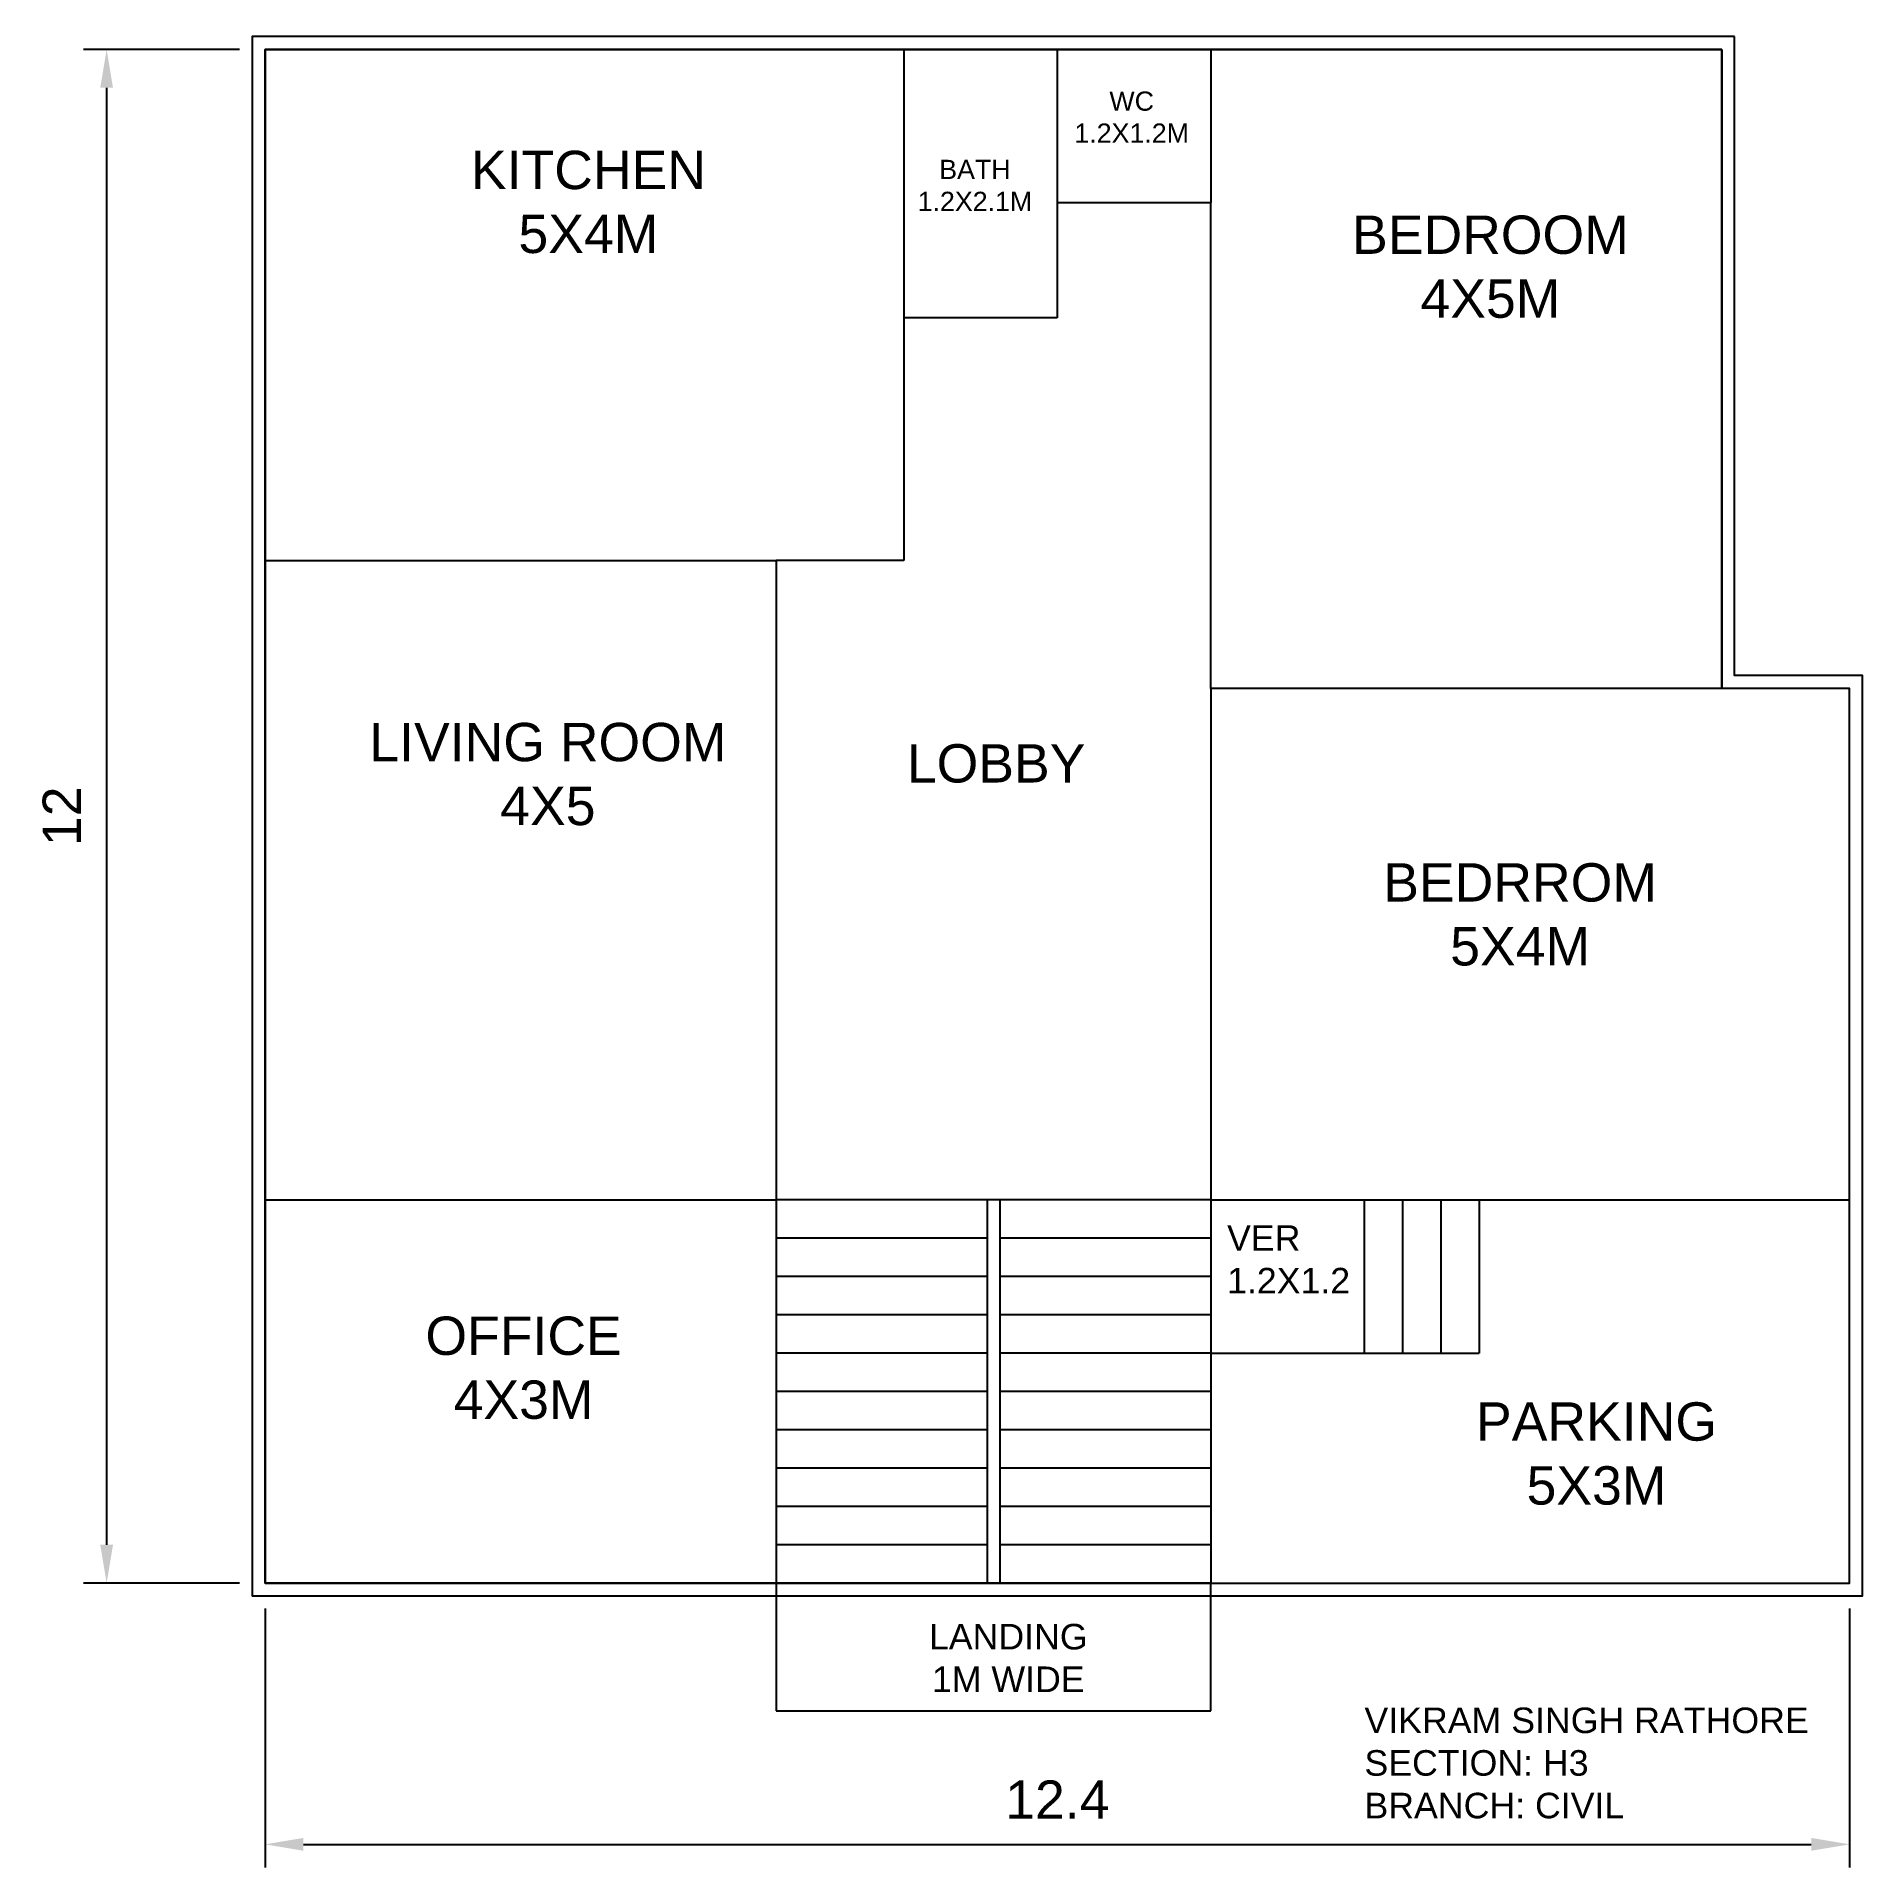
# Model space of a CAD drawing. Header units: metres. Extents: x 18.7 to 33, y 25.5 to 39.8.
import ezdxf

# ---------------------------------------------------------------- set-up
doc = ezdxf.new("R2010")
doc.units = ezdxf.units.M
doc.header["$MEASUREMENT"] = 0
doc.styles.get("Standard").update_dxf_attribs({"font": 'arial.ttf'})
doc.dimstyles.get("Standard").update_dxf_attribs({"dimtxt": 0.3, "dimasz": 0.3, "dimexe": 0.18, "dimexo": 0.2, "dimgap": 0.2, "dimtad": 1, "dimtoh": 1, "dimdec": 4, "dimzin": 9, "dimdsep": 46, "dimtxsty": 'Standard', "dimcen": 0.09, "dimadec": 0, "dimazin": 0, "dimtfac": 1, "dimtdec": 4, "dimtofl": 0, "dimtmove": 0, "dimatfit": 3, "dimfxl": 1, "dimtolj": 1, "dimtzin": 0, "dimarcsym": 0})

# ---------------------------------------------------------------- blocks, each defined once
blk = doc.blocks.new('*D1')
at = {"color": 0, "lineweight": -2, "transparency": 16777216}
for p, q in [((20.486, 27.548), (20.486, 25.524)), ((32.886, 27.548), (32.886, 25.524)), ((20.786, 25.704), (32.586, 25.704))]:
    blk.add_line(p, q, dxfattribs=at)
at = {"color": 0, "transparency": 16777216}
for points in [[(20.786, 25.754), (20.786, 25.654), (20.486, 25.704)], [(32.586, 25.754), (32.586, 25.654), (32.886, 25.704)]]:
    blk.add_solid(points, dxfattribs=at)
at = {"layer": 'Defpoints', "color": 0, "transparency": 16777216}
for p in [(20.486, 27.748), (32.886, 27.748), (32.886, 25.704)]:
    blk.add_point(p, dxfattribs=at)
at = {"color": 0, "transparency": 16777216, "insert": (26.686, 26.054), "char_height": 0.3, "attachment_point": 5}
blk.add_mtext('\\A1;12.4', dxfattribs=at)
blk = doc.blocks.new('*D2')
at = {"color": 0, "lineweight": -2, "transparency": 16777216}
for p, q in [((20.286, 39.748), (19.066, 39.748)), ((19.246, 39.448), (19.246, 28.048)), ((20.286, 27.748), (19.066, 27.748))]:
    blk.add_line(p, q, dxfattribs=at)
at = {"color": 0, "transparency": 16777216}
for points in [[(19.196, 39.448), (19.296, 39.448), (19.246, 39.748)], [(19.196, 28.048), (19.296, 28.048), (19.246, 27.748)]]:
    blk.add_solid(points, dxfattribs=at)
at = {"layer": 'Defpoints', "color": 0, "transparency": 16777216}
for p in [(20.486, 39.748), (19.246, 27.748), (20.486, 27.748)]:
    blk.add_point(p, dxfattribs=at)
at = {"color": 0, "transparency": 16777216, "insert": (18.895, 33.748), "char_height": 0.3, "attachment_point": 5, "rotation": 90}
blk.add_mtext('\\A1;12', dxfattribs=at)

msp = doc.modelspace()

# ---------------------------------------------------------------- linework, layer by layer
for p, q in [((20.48558, 35.74807), (20.48558, 39.74807)), ((20.48558, 39.74807), (25.48558, 39.74807)), ((25.48558, 39.74807), (25.48558, 35.74807)), ((25.48558, 39.74807), (26.68558, 39.74807)), ((26.68558, 39.74807), (26.68558, 37.64807)), ((26.68558, 39.74807), (27.88558, 39.74807)), ((27.88558, 39.74807), (27.88558, 38.54807)), ((27.88558, 39.74807), (31.88558, 39.74807)), ((31.88558, 39.74807), (31.88558, 34.74807)), ((27.88558, 38.54807), (26.68558, 38.54807)), ((27.88558, 34.74807), (27.88558, 38.54807)), ((26.68558, 37.64807), (25.48558, 37.64807)), ((20.48558, 30.74807), (20.48558, 35.74807)), ((20.48558, 35.74807), (24.48558, 35.74807)), ((24.48558, 35.74807), (24.48558, 30.74807)), ((25.48558, 35.74807), (24.48558, 35.74807)), ((31.88558, 34.74807), (27.88558, 34.74807)), ((27.88558, 34.74807), (27.88558, 30.74807)), ((32.88558, 34.74807), (31.88558, 34.74807)), ((32.88558, 30.74807), (32.88558, 34.74807)), ((20.48558, 27.74807), (20.48558, 30.74807)), ((20.48558, 30.74807), (24.48558, 30.74807)), ((24.48558, 30.74807), (24.48558, 27.74807)), ((27.88558, 30.74807), (24.48558, 30.74807)), ((26.13558, 30.74807), (26.13558, 27.74807)), ((26.23558, 30.74807), (26.23558, 27.74807)), ((26.23558, 30.74807), (26.23558, 27.74807)), ((27.88558, 30.74807), (32.88558, 30.74807)), ((27.88558, 30.74807), (27.88558, 27.74807)), ((29.08558, 30.74807), (29.08558, 29.54807)), ((29.38558, 30.74807), (29.38558, 29.54807)), ((29.68558, 30.74807), (29.68558, 29.54807)), ((29.98558, 30.74807), (29.98558, 29.54807)), ((32.88558, 27.74807), (32.88558, 30.74807)), ((26.13558, 30.44807), (24.48558, 30.44807)), ((27.88558, 30.44807), (26.23558, 30.44807)), ((26.13558, 30.14807), (24.48558, 30.14807)), ((27.88558, 30.14807), (26.23558, 30.14807)), ((26.13558, 29.84807), (24.48558, 29.84807)), ((27.88558, 29.84807), (26.23558, 29.84807)), ((26.13558, 29.54807), (24.48558, 29.54807)), ((27.88558, 29.54807), (26.23558, 29.54807)), ((27.88558, 29.54807), (29.98558, 29.54807)), ((26.13558, 29.24807), (24.48558, 29.24807)), ((27.88558, 29.24807), (26.23558, 29.24807)), ((26.13558, 28.94807), (24.48558, 28.94807)), ((27.88558, 28.94807), (26.23558, 28.94807)), ((26.13558, 28.64807), (24.48558, 28.64807)), ((27.88558, 28.64807), (26.23558, 28.64807)), ((26.13558, 28.34807), (24.48558, 28.34807)), ((27.88558, 28.34807), (26.23558, 28.34807)), ((26.13558, 28.04807), (24.48558, 28.04807)), ((27.88558, 28.04807), (26.23558, 28.04807)), ((24.48558, 27.74807), (20.48558, 27.74807)), ((27.88558, 27.74807), (24.48558, 27.74807)), ((24.48558, 27.74807), (24.48558, 26.74807)), ((27.88558, 26.74807), (27.88558, 27.74807)), ((27.88558, 27.74807), (32.88558, 27.74807)), ((24.48558, 26.74807), (27.88558, 26.74807))]:
    msp.add_line(p, q)
msp.add_lwpolyline([(31.98558, 39.84807), (27.88558, 39.84807), (25.48558, 39.84807), (20.38558, 39.84807), (20.38558, 35.74807), (20.38558, 30.74807), (20.38558, 27.64807), (24.48558, 27.64807), (27.88558, 27.64807), (32.98558, 27.64807), (32.98558, 30.74807), (32.98558, 34.84807), (31.98558, 34.84807)], close=True)
msp.add_lwpolyline([(31.88558, 39.74807), (27.88558, 39.74807), (25.48558, 39.74807), (20.48558, 39.74807), (20.48558, 35.74807), (20.48558, 30.74807), (20.48558, 27.74807), (24.48558, 27.74807), (27.88558, 27.74807), (32.88558, 27.74807), (32.88558, 30.74807), (32.88558, 34.74807), (31.88558, 34.74807), (31.88558, 39.74807)])

# ---------------------------------------------------------------- texts
at = {"attachment_point": 1}
for s, width, heights, insert, char_height in [('\\pxqc;WC\\P1.2X1.2M', 3.5047885, [0], (25.51509, 39.41841), 0.15), ('\\pxqc;KITCHEN\\P5X4M', 3.5047885, [0], (21.2637, 38.95488), 0.3), ('\\pxqc;BATH\\P1.2X2.1M', 3.5047885, [0], (24.28844, 38.88422), 0.15), ('\\pxqc;BEDROOM\\P4X5M', 3.5047885, [0], (28.32235, 38.44813), 0.3), ('\\pxqc;LIVING ROOM \\P4X5', 3.5047885, [1.74725], (20.94669, 34.47857), 0.3), ('\\pxqc;LOBBY', 3.5047885, [0], (24.4546, 34.31191), 0.3), ('\\pxqc;BEDRROM\\P5X4M', 3.5047885, [0], (28.55482, 33.38061), 0.3), ('VER\\P1.2X1.2', 0.9706964, [0], (28.01393, 30.54789), 0.2), ('\\pxqc;OFFICE\\P\\pt1;4X3M', 3.5047885, [0], (20.75649, 29.83334), 0.3), ('\\pxqc;PARKING\\P5X3M', 3.5047885, [0], (29.15256, 29.16233), 0.3), ('\\pxqc,t1;LANDING\\P1M WIDE', 3.5047885, [0], (24.54946, 27.42896), 0.2), ('VIKRAM SINGH RATHORE\\PSECTION: H3\\PBRANCH: CIVIL', 4.7, [0], (29.08888, 26.77432), 0.2)]:
    msp.add_mtext_dynamic_manual_height_columns(s, width=width, gutter_width=1, heights=heights, dxfattribs=dict(at, insert=insert, char_height=char_height))

# ---------------------------------------------------------------- dimensions: what is measured, and where the dimension line sits
dim = msp.add_linear_dim(base=(19.24551, 27.74807), p1=(20.48558, 39.74807), p2=(20.48558, 27.74807), angle=90, dimstyle='Standard')
dim.commit()
dim.dimension.update_dxf_attribs({"geometry": '*D2', "text_midpoint": (19.24551, 33.74807), "dimtype": 160})
dim = msp.add_linear_dim(base=(32.88558, 25.70369), p1=(20.48558, 27.74807), p2=(32.88558, 27.74807), dimstyle='Standard')
dim.commit()
dim.dimension.update_dxf_attribs({"geometry": '*D1', "text_midpoint": (26.68558, 26.05431)})

doc.saveas('drawing.dxf')
